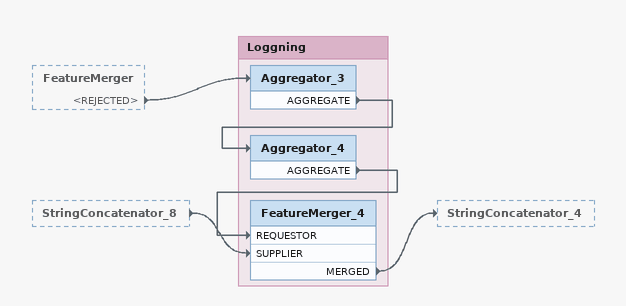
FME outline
FeatureMerger [outside]
    <REJECTED> -> Aggregator_3
StringConcatenator_8 [outside]
    -> FeatureMerger_4 [SUPPLIER]

Bookmark: Loggning
Aggregator_3
    AGGREGATE -> Aggregator_4
Aggregator_4
    AGGREGATE -> FeatureMerger_4 [REQUESTOR]
FeatureMerger_4
    MERGED -> StringConcatenator_4
